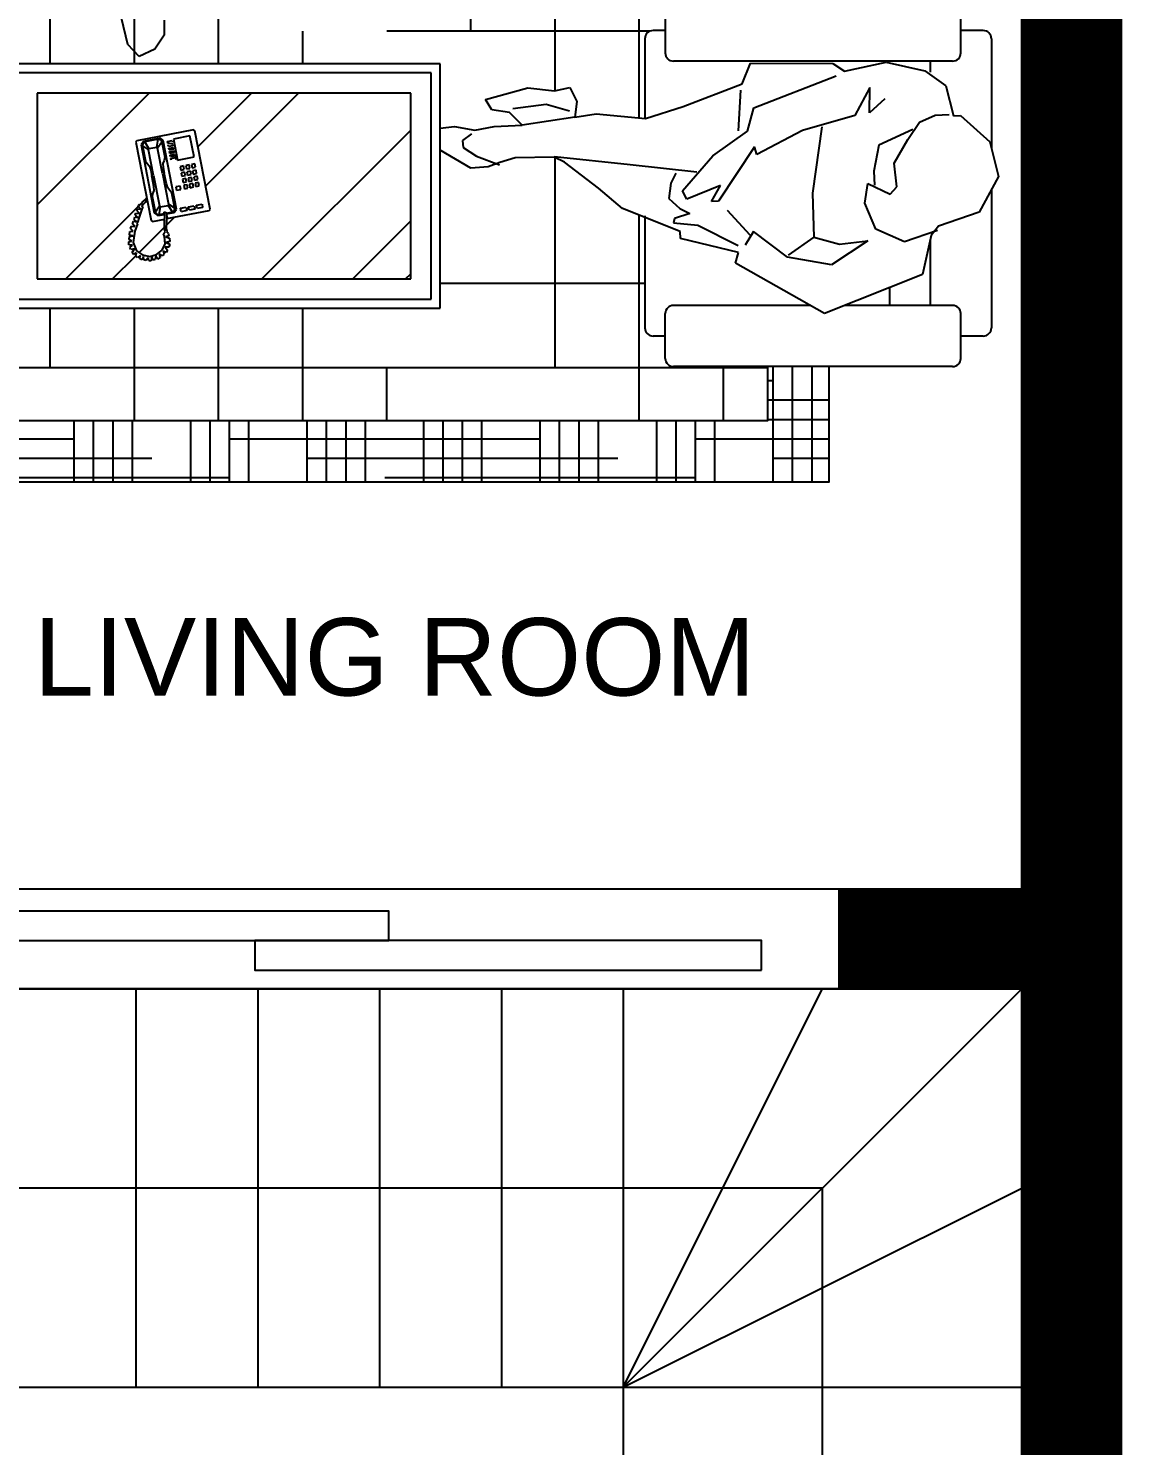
# Model space of a CAD drawing. Header units: inches. Extents: x 2718 to 3105, y 7857 to 8371.
# Drawn here: x 3006.2 to 3105, y 7991.3 to 8119.4 of the extents above; entities that cross this region are included whole.
import ezdxf

# ---------------------------------------------------------------- set-up
doc = ezdxf.new("R2010")
doc.units = ezdxf.units.IN
doc.header["$MEASUREMENT"] = 0
for name, color, linetype in [('DOOR', 130, 'Continuous'), ('Layer1', 7, 'Continuous'), ('OUTER WALL', 50, 'Continuous'), ('windwo', 142, 'Continuous')]:
    doc.layers.add(name, color=color, linetype=linetype)
doc.styles.get("Standard").update_dxf_attribs({"font": 'arial.ttf'})

# ---------------------------------------------------------------- blocks, each defined once
blk = doc.blocks.new('s')
at = {"true_color": 0xcecce6}
h = blk.add_hatch(dxfattribs=at)
h.set_pattern_fill('HOUND,_O', color=254, scale=1.031713, angle=-90)
h.set_pattern_definition([(180, (4875.817, 6955.4711), (-6.55137974, 1.63784493), [26.205519, -13.10276]), (90, (4875.817, 6955.4711), (1.63784493, -6.55137974), [26.205519, -13.10276])])
h.paths.add_polyline_path([(2812.68, 1552.41), (2817.8, 1552.41), (2817.8, 1547.25), (2812.68, 1547.25)])
h.paths.add_polyline_path([(2823.71, 1541.01), (2828.87, 1541.01), (2828.87, 1535.6), (2823.71, 1535.6)])
h.paths.add_polyline_path([(2737.92, 1552.41), (2743.04, 1552.41), (2743.04, 1547.25), (2737.92, 1547.25)])
h.paths.add_polyline_path([(2727.08, 1541.01), (2732.24, 1541.01), (2732.24, 1535.6), (2728.68, 1535.6), (2727.85, 1536.06), (2727.08, 1536.06)])
h.paths.add_polyline_path([(2727.08, 1504.66), (2732.24, 1504.66), (2732.24, 1500.08), (2823.71, 1500.08), (2823.71, 1504.66), (2828.87, 1504.66), (2828.87, 1494.92), (2727.08, 1494.92)])
h = blk.add_hatch(dxfattribs=at)
h.set_pattern_fill('HOUND,_O', color=254, scale=4.470758, angle=-90)
h.set_pattern_definition([(180, (3065.601, 2105.267), (-28.38931, 7.09733), [113.5572, -56.7786]), (90, (3065.601, 2105.267), (7.09733, -28.38931), [113.5572, -56.7786])])
edge = h.paths.add_edge_path()
edge.add_line((2759.64, 1530.21), (2759.64, 1515.52))
edge.add_line((2759.64, 1515.52), (2757.94, 1516.16))
edge.add_line((2757.94, 1516.16), (2756.73, 1516.4))
edge.add_line((2756.73, 1516.4), (2754.87, 1517.82))
edge.add_line((2754.87, 1517.82), (2753.67, 1519.83))
edge.add_line((2753.67, 1519.83), (2749.27, 1521.39))
edge.add_line((2749.27, 1521.39), (2748.68, 1521.66))
edge.add_line((2748.68, 1521.66), (2751.31, 1524.61))
edge.add_line((2751.31, 1524.61), (2756.65, 1527.39))
edge.add_line((2756.65, 1527.39), (2757.28, 1529.2))
edge.add_line((2757.28, 1529.2), (2756.47, 1530.56))
edge.add_line((2756.47, 1530.56), (2755.09, 1530.91))
edge.add_line((2755.09, 1530.91), (2753.54, 1529.94))
edge.add_line((2753.54, 1529.94), (2751.86, 1528.36))
edge.add_line((2751.86, 1528.36), (2750.83, 1527.63))
edge.add_line((2750.83, 1527.63), (2750.24, 1527.67))
edge.add_line((2750.24, 1527.67), (2747.8, 1526.49))
edge.add_line((2747.8, 1526.49), (2746.21, 1524.91))
edge.add_line((2746.21, 1524.91), (2745.34, 1525.04))
edge.add_line((2745.34, 1525.04), (2743.1, 1524.2))
edge.add_line((2743.1, 1524.2), (2742.37, 1524.53))
edge.add_line((2742.37, 1524.53), (2742.37, 1526.19))
edge.add_line((2742.37, 1526.19), (2742.92, 1525.71))
edge.add_line((2742.92, 1525.71), (2743.2, 1525.96))
edge.add_line((2743.2, 1525.96), (2742.37, 1527.02))
edge.add_line((2742.37, 1527.02), (2742.37, 1532.33))
edge.add_ellipse((2741.68, 1532.33), major_axis=(-0.486, 0.486), ratio=1, start_angle=225, end_angle=315)
edge.add_line((2741.68, 1533.02), (2740.65, 1533.02))
edge.add_line((2740.65, 1533.02), (2740.65, 1534.91))
edge.add_ellipse((2739.96, 1534.91), major_axis=(-0.486, 0.486), ratio=1, start_angle=225, end_angle=315)
edge.add_line((2739.96, 1535.6), (2732.24, 1535.6))
edge.add_line((2732.24, 1535.6), (2732.24, 1541.01))
edge.add_line((2732.24, 1541.01), (2737.92, 1541.01))
edge.add_line((2737.92, 1541.01), (2737.92, 1547.25))
edge.add_line((2737.92, 1547.25), (2743.04, 1547.25))
edge.add_line((2743.04, 1547.25), (2743.04, 1546.55))
edge.add_ellipse((2743.73, 1546.55), major_axis=(-0.486, 0.486), ratio=1, start_angle=45, end_angle=135)
edge.add_line((2743.73, 1545.86), (2745.62, 1545.86))
edge.add_line((2745.62, 1545.86), (2745.62, 1544.83))
edge.add_ellipse((2746.31, 1544.83), major_axis=(-0.486, 0.486), ratio=1, start_angle=45, end_angle=135)
edge.add_line((2746.31, 1544.14), (2768.59, 1544.14))
edge.add_line((2768.59, 1544.14), (2768.57, 1543.54))
edge.add_line((2768.57, 1543.54), (2768.8, 1539.15))
edge.add_line((2768.8, 1539.15), (2769.35, 1537.26))
edge.add_line((2769.35, 1537.26), (2771.23, 1536.32))
edge.add_line((2771.23, 1536.32), (2773.12, 1537.34))
edge.add_line((2773.12, 1537.34), (2774.53, 1539.15))
edge.add_line((2774.53, 1539.15), (2774.61, 1541.74))
edge.add_line((2774.61, 1541.74), (2774.84, 1541.74))
edge.add_line((2774.84, 1541.74), (2775.08, 1542.29))
edge.add_line((2775.08, 1542.29), (2774.61, 1543.39))
edge.add_line((2774.61, 1543.39), (2774.51, 1544.14))
edge.add_line((2774.51, 1544.14), (2780.87, 1544.14))
edge.add_line((2780.87, 1544.14), (2781.18, 1543.2))
edge.add_line((2781.18, 1543.2), (2780.96, 1542.37))
edge.add_line((2780.96, 1542.37), (2780.49, 1541.66))
edge.add_line((2780.49, 1541.66), (2780.49, 1541.19))
edge.add_line((2780.49, 1541.19), (2780.8, 1541.03))
edge.add_line((2780.8, 1541.03), (2781.35, 1541.61))
edge.add_line((2781.35, 1541.61), (2782.06, 1541.61))
edge.add_line((2782.06, 1541.61), (2781.67, 1538.99))
edge.add_line((2781.67, 1538.99), (2782.14, 1538.44))
edge.add_line((2782.14, 1538.44), (2782.69, 1538.83))
edge.add_line((2782.69, 1538.83), (2782.76, 1538.29))
edge.add_line((2782.76, 1538.29), (2783.16, 1538.29))
edge.add_line((2783.16, 1538.29), (2783.39, 1538.8))
edge.add_line((2783.39, 1538.8), (2784.8, 1537.74))
edge.add_line((2784.8, 1537.74), (2786.14, 1537.74))
edge.add_line((2786.14, 1537.74), (2787.31, 1538.6))
edge.add_line((2787.31, 1538.6), (2788.1, 1539.78))
edge.add_line((2788.1, 1539.78), (2787.86, 1541.66))
edge.add_line((2787.86, 1541.66), (2787.29, 1544.14))
edge.add_line((2787.29, 1544.14), (2809.42, 1544.14))
edge.add_ellipse((2809.42, 1544.83), major_axis=(-0.486, 0.486), ratio=1, start_angle=135, end_angle=225)
edge.add_line((2810.1, 1544.83), (2810.1, 1545.86))
edge.add_line((2810.1, 1545.86), (2812, 1545.86))
edge.add_ellipse((2812, 1546.55), major_axis=(-0.486, 0.486), ratio=1, start_angle=135, end_angle=225)
edge.add_line((2812.68, 1546.55), (2812.68, 1547.25))
edge.add_line((2812.68, 1547.25), (2817.8, 1547.25))
edge.add_line((2817.8, 1547.25), (2817.8, 1541.01))
edge.add_line((2817.8, 1541.01), (2823.71, 1541.01))
edge.add_line((2823.71, 1541.01), (2823.71, 1535.6))
edge.add_line((2823.71, 1535.6), (2815.77, 1535.6))
edge.add_ellipse((2815.77, 1534.91), major_axis=(0.486, 0.486), ratio=1, start_angle=45, end_angle=135)
edge.add_line((2815.08, 1534.91), (2815.08, 1533.02))
edge.add_line((2815.08, 1533.02), (2814.05, 1533.02))
edge.add_ellipse((2814.05, 1532.33), major_axis=(0.486, 0.486), ratio=1, start_angle=45, end_angle=135)
edge.add_line((2813.36, 1532.33), (2813.36, 1525.59))
edge.add_line((2813.36, 1525.59), (2809.26, 1525.98))
edge.add_line((2809.26, 1525.98), (2807.45, 1525.71))
edge.add_line((2807.45, 1525.71), (2807.62, 1527.02))
edge.add_line((2807.62, 1527.02), (2807.04, 1528.2))
edge.add_line((2807.04, 1528.2), (2805.75, 1527.93))
edge.add_line((2805.75, 1527.93), (2803.5, 1528.18))
edge.add_line((2803.5, 1528.18), (2799.93, 1527.2))
edge.add_line((2799.93, 1527.2), (2800.46, 1526.32))
edge.add_line((2800.46, 1526.32), (2801.95, 1526.1))
edge.add_line((2801.95, 1526.1), (2803, 1525.03))
edge.add_line((2803, 1525.03), (2800.65, 1524.91))
edge.add_line((2800.65, 1524.91), (2799.01, 1524.6))
edge.add_line((2799.01, 1524.6), (2797.31, 1524.93))
edge.add_line((2797.31, 1524.93), (2796.09, 1524.78))
edge.add_line((2796.09, 1524.78), (2796.09, 1530.21))
edge.add_line((2796.09, 1530.21), (2759.64, 1530.21))
edge = h.paths.add_edge_path()
edge.add_line((2796.09, 1509.58), (2796.09, 1522.93))
edge.add_line((2796.09, 1522.93), (2798.69, 1521.4))
edge.add_line((2798.69, 1521.4), (2800.13, 1521.53))
edge.add_line((2800.13, 1521.53), (2801.14, 1521.87))
edge.add_line((2801.14, 1521.87), (2802.42, 1522.29))
edge.add_line((2802.42, 1522.29), (2805.72, 1522.33))
edge.add_line((2805.72, 1522.33), (2806.57, 1521.9))
edge.add_line((2806.57, 1521.9), (2809.44, 1519.73))
edge.add_line((2809.44, 1519.73), (2811.47, 1518))
edge.add_line((2811.47, 1518), (2813.36, 1517.24))
edge.add_line((2813.36, 1517.24), (2813.36, 1507.93))
edge.add_ellipse((2814.05, 1507.93), major_axis=(-0.486, 0.486), ratio=1, start_angle=45, end_angle=135)
edge.add_line((2814.05, 1507.24), (2815.08, 1507.24))
edge.add_line((2815.08, 1507.24), (2815.08, 1505.35))
edge.add_ellipse((2815.77, 1505.35), major_axis=(-0.486, 0.486), ratio=1, start_angle=45, end_angle=135)
edge.add_line((2815.77, 1504.66), (2823.71, 1504.66))
edge.add_line((2823.71, 1504.66), (2823.71, 1500.08))
edge.add_line((2823.71, 1500.08), (2732.24, 1500.08))
edge.add_line((2732.24, 1500.08), (2732.24, 1504.66))
edge.add_line((2732.24, 1504.66), (2739.96, 1504.66))
edge.add_ellipse((2739.96, 1505.35), major_axis=(0.486, 0.486), ratio=1, start_angle=225, end_angle=315)
edge.add_line((2740.65, 1505.35), (2740.65, 1507.24))
edge.add_line((2740.65, 1507.24), (2741.68, 1507.24))
edge.add_ellipse((2741.68, 1507.93), major_axis=(0.486, 0.486), ratio=1, start_angle=225, end_angle=315)
edge.add_line((2742.37, 1507.93), (2742.37, 1511.62))
edge.add_line((2742.37, 1511.62), (2743.09, 1511.64))
edge.add_line((2743.09, 1511.64), (2743.31, 1512.42))
edge.add_line((2743.31, 1512.42), (2743.58, 1512.67))
edge.add_line((2743.58, 1512.67), (2743.7, 1513.19))
edge.add_line((2743.7, 1513.19), (2744.16, 1513.6))
edge.add_line((2744.16, 1513.6), (2744.36, 1513.85))
edge.add_line((2744.36, 1513.85), (2743.49, 1514.16))
edge.add_line((2743.49, 1514.16), (2743.52, 1514.69))
edge.add_line((2743.52, 1514.69), (2742.37, 1514.56))
edge.add_line((2742.37, 1514.56), (2742.37, 1518.53))
edge.add_line((2742.37, 1518.53), (2744.96, 1518.39))
edge.add_line((2744.96, 1518.39), (2750.77, 1516.83))
edge.add_line((2750.77, 1516.83), (2752.75, 1516.1))
edge.add_line((2752.75, 1516.1), (2752.7, 1515.22))
edge.add_line((2752.7, 1515.22), (2753.62, 1514.29))
edge.add_line((2753.62, 1514.29), (2755.16, 1513.68))
edge.add_line((2755.16, 1513.68), (2755.53, 1514.01))
edge.add_line((2755.53, 1514.01), (2757.43, 1513.37))
edge.add_line((2757.43, 1513.37), (2758.73, 1512.35))
edge.add_line((2758.73, 1512.35), (2759.64, 1512.24))
edge.add_line((2759.64, 1512.24), (2759.64, 1509.58))
edge.add_line((2759.64, 1509.58), (2796.09, 1509.58))
at = {"color": 254, "true_color": 0xcecce6}
for p, q in [((2815.08, 1534.91), (2815.08, 1531.13)), ((2840.01, 1531.13), (2840.01, 1534.91)), ((2769.74, 1531.85), (2769.2, 1534.05)), ((2772.8, 1533.89), (2772.8, 1532.63)), ((2772.8, 1532.63), (2772.02, 1531.46)), ((2813.36, 1532.33), (2813.36, 1525.57)), ((2815.08, 1533.02), (2814.05, 1533.02)), ((2841.9, 1533.02), (2840.01, 1533.02)), ((2842.59, 1532.33), (2842.59, 1523.05)), ((2770.69, 1530.83), (2769.74, 1531.85)), ((2772.02, 1531.46), (2770.69, 1530.83)), ((2796.09, 1530.21), (2759.64, 1530.21)), ((2796.09, 1509.58), (2796.09, 1530.21)), ((2839.32, 1530.44), (2815.77, 1530.44)), ((2821.58, 1528.52), (2822.26, 1530.26)), ((2822.26, 1530.26), (2829.22, 1530.24)), ((2829.22, 1530.24), (2830.2, 1529.58)), ((2830.2, 1529.58), (2833.7, 1530.34)), ((2833.7, 1530.34), (2836.98, 1529.61)), ((2833.99, 1530.44), (2833.99, 1530.4)), ((2836.98, 1529.61), (2838.75, 1528.34)), ((2837.43, 1530.44), (2837.43, 1529.51)), ((2795.33, 1529.46), (2760.39, 1529.46)), ((2795.33, 1510.34), (2795.33, 1529.46)), ((2816.6, 1526.62), (2821.58, 1528.52)), ((2822.56, 1526.5), (2829.51, 1529.19)), ((2762.11, 1527.74), (2762.11, 1512.06)), ((2793.61, 1527.74), (2762.11, 1527.74)), ((2762.11, 1518.31, 55.02), (2771.54, 1527.74, 55.02)), ((2775.66, 1523.21, 55.02), (2780.19, 1527.74, 55.02)), ((2776.31, 1519.9, 55.02), (2784.14, 1527.74, 55.02)), ((2793.61, 1512.06), (2793.61, 1527.74)), ((2799.93, 1527.2), (2803.5, 1528.18)), ((2800.46, 1526.32), (2799.93, 1527.2)), ((2803.5, 1528.18), (2805.75, 1527.93)), ((2805.75, 1527.93), (2807.04, 1528.2)), ((2807.04, 1528.2), (2807.62, 1527.02)), ((2821.43, 1527.98), (2821.24, 1524.55)), ((2832.33, 1528.21), (2831.08, 1525.85)), ((2832.31, 1526.08), (2832.33, 1528.21)), ((2833.61, 1527.26), (2832.31, 1526.08)), ((2838.75, 1528.34), (2839.4, 1525.83)), ((2801.95, 1526.1), (2800.46, 1526.32)), ((2803, 1525.03), (2801.95, 1526.1)), ((2805.04, 1526.78), (2802.23, 1526.41)), ((2807.01, 1526.22), (2805.04, 1526.78)), ((2807.62, 1527.02), (2807.45, 1525.71)), ((2807.45, 1525.71), (2809.26, 1525.98)), ((2809.26, 1525.98), (2813.41, 1525.59)), ((2813.41, 1525.59), (2816.6, 1526.62)), ((2822.01, 1524.52), (2822.56, 1526.5)), ((2796.09, 1524.78), (2797.31, 1524.93)), ((2797.31, 1524.93), (2799.01, 1524.6)), ((2799.01, 1524.6), (2800.65, 1524.91)), ((2800.65, 1524.91), (2803, 1525.03)), ((2807.45, 1525.71), (2803, 1525.03)), ((2831.08, 1525.85), (2826.66, 1524.57)), ((2828.3, 1524.89), (2827.5, 1519.3)), ((2835.54, 1523.82), (2836.53, 1525.28)), ((2836.53, 1525.28), (2837.86, 1525.88)), ((2837.86, 1525.88), (2839.04, 1525.93)), ((2839.4, 1525.83), (2839.98, 1525.86)), ((2839.98, 1525.86), (2842.45, 1523.62)), ((2770.51, 1523.7, 55.02), (2770.43, 1523.59, 55.02)), ((2770.43, 1523.59, 55.02), (2771.71, 1516.99, 55.02)), ((2775.29, 1524.63, 55.02), (2770.51, 1523.7, 55.02)), ((2771.06, 1523.66, 55.02), (2770.87, 1523.37, 55.02)), ((2771.17, 1523.63, 55.02), (2771, 1523.5, 55.02)), ((2772.5, 1523.94, 55.02), (2771.06, 1523.66, 55.02)), ((2772.32, 1523.85, 55.02), (2771.17, 1523.63, 55.02)), ((2771.53, 1523.06, 55.02), (2771.17, 1523.63, 55.02)), ((2772.2, 1523.19, 55.02), (2772.32, 1523.85, 55.02)), ((2772.61, 1523.61, 55.02), (2772.26, 1523.1, 55.02)), ((2772.32, 1523.85, 55.02), (2772.53, 1523.79, 55.02)), ((2772.73, 1523.74, 55.02), (2772.5, 1523.94, 55.02)), ((2772.53, 1523.79, 55.02), (2772.61, 1523.61, 55.02)), ((2772.61, 1523.61, 55.02), (2772.86, 1522.32, 55.02)), ((2773.86, 1517.95, 55.02), (2772.73, 1523.74, 55.02)), ((2773.1, 1523.66, 55.02), (2773.48, 1523.73, 55.02)), ((2773.12, 1523.51, 55.02), (2773.1, 1523.66, 55.02)), ((2773.48, 1523.73, 55.02), (2773.51, 1523.59, 55.02)), ((2774.99, 1524.12, 55.02), (2773.6, 1523.86, 55.02)), ((2773.6, 1523.86, 55.02), (2773.95, 1522.09, 55.02)), ((2775.33, 1522.36, 55.02), (2774.99, 1524.12, 55.02)), ((2775.4, 1524.55, 55.02), (2775.29, 1524.63, 55.02)), ((2776.68, 1517.96, 55.02), (2775.4, 1524.55, 55.02)), ((2781.06, 1512.06, 55.02), (2793.61, 1524.61, 55.02)), ((2798.73, 1524.29), (2797.99, 1523.73)), ((2797.99, 1523.73), (2798.02, 1523.14)), ((2819.1, 1522.44), (2822.01, 1524.52)), ((2826.66, 1524.57), (2822.81, 1522.56)), ((2835.97, 1524.66), (2833.09, 1523.35)), ((2834.4, 1521.82), (2835.54, 1523.82)), ((2842.45, 1523.62), (2843.18, 1520.7)), ((2770.87, 1523.37, 55.02), (2771.98, 1517.64, 55.02)), ((2771, 1523.5, 55.02), (2770.99, 1523.3, 55.02)), ((2770.99, 1523.3, 55.02), (2771.24, 1522.01, 55.02)), ((2770.99, 1523.3, 55.02), (2771.5, 1522.95, 55.02)), ((2771.5, 1522.95, 55.02), (2771.53, 1523.06, 55.02)), ((2771.92, 1520.8, 55.02), (2771.5, 1522.95, 55.02)), ((2771.53, 1523.06, 55.02), (2772.2, 1523.19, 55.02)), ((2772.26, 1523.1, 55.02), (2772.2, 1523.19, 55.02)), ((2772.68, 1520.95, 55.02), (2772.26, 1523.1, 55.02)), ((2773.54, 1523.44, 55.02), (2773.12, 1523.51, 55.02)), ((2773.18, 1523.23, 55.02), (2773.15, 1523.37, 55.02)), ((2773.56, 1523.3, 55.02), (2773.18, 1523.23, 55.02)), ((2773.21, 1523.08, 55.02), (2773.59, 1523.16, 55.02)), ((2773.24, 1522.94, 55.02), (2773.21, 1523.08, 55.02)), ((2773.62, 1523.01, 55.02), (2773.24, 1522.94, 55.02)), ((2773.26, 1522.8, 55.02), (2773.65, 1522.87, 55.02)), ((2773.29, 1522.65, 55.02), (2773.26, 1522.8, 55.02)), ((2773.67, 1522.73, 55.02), (2773.29, 1522.65, 55.02)), ((2773.32, 1522.51, 55.02), (2773.7, 1522.58, 55.02)), ((2773.35, 1522.37, 55.02), (2773.32, 1522.51, 55.02)), ((2773.73, 1522.44, 55.02), (2773.35, 1522.37, 55.02)), ((2773.54, 1523.44, 55.02), (2773.56, 1523.3, 55.02)), ((2773.59, 1523.16, 55.02), (2773.62, 1523.01, 55.02)), ((2773.65, 1522.87, 55.02), (2773.67, 1522.73, 55.02)), ((2773.7, 1522.58, 55.02), (2773.79, 1522.15, 55.02)), ((2798.69, 1521.4), (2796.09, 1522.93)), ((2798.02, 1523.14), (2799.17, 1522.43)), ((2799.17, 1522.43), (2801.09, 1521.69)), ((2816.53, 1519.48), (2819.1, 1522.44)), ((2822.6, 1523.2), (2819.58, 1518.63)), ((2822.81, 1522.56), (2822.6, 1523.2)), ((2833.09, 1523.35), (2832.66, 1521.14)), ((2771.24, 1522.01, 55.02), (2771.38, 1521.79, 55.02)), ((2771.38, 1521.79, 55.02), (2771.57, 1521.58, 55.02)), ((2771.57, 1521.58, 55.02), (2771.68, 1521.25, 55.02)), ((2771.68, 1521.25, 55.02), (2771.77, 1520.77, 55.02)), ((2772.81, 1522.06, 55.02), (2772.71, 1521.8, 55.02)), ((2772.71, 1521.8, 55.02), (2772.73, 1521.45, 55.02)), ((2772.73, 1521.45, 55.02), (2772.82, 1520.98, 55.02)), ((2772.86, 1522.32, 55.02), (2772.81, 1522.06, 55.02)), ((2773.38, 1522.22, 55.02), (2773.76, 1522.3, 55.02)), ((2773.4, 1522.08, 55.02), (2773.38, 1522.22, 55.02)), ((2773.95, 1522.09, 55.02), (2775.33, 1522.36, 55.02)), ((2774.44, 1521.59, 55.02), (2774.15, 1521.53, 55.02)), ((2774.15, 1521.53, 55.02), (2774.21, 1521.25, 55.02)), ((2774.21, 1521.25, 55.02), (2774.5, 1521.3, 55.02)), ((2774.5, 1521.3, 55.02), (2774.44, 1521.59, 55.02)), ((2774.92, 1521.68, 55.02), (2774.63, 1521.62, 55.02)), ((2774.63, 1521.62, 55.02), (2774.69, 1521.34, 55.02)), ((2774.69, 1521.34, 55.02), (2774.97, 1521.39, 55.02)), ((2774.97, 1521.39, 55.02), (2774.92, 1521.68, 55.02)), ((2775.4, 1521.77, 55.02), (2775.11, 1521.72, 55.02)), ((2775.11, 1521.72, 55.02), (2775.17, 1521.43, 55.02)), ((2775.17, 1521.43, 55.02), (2775.45, 1521.49, 55.02)), ((2775.5, 1521.25, 55.02), (2775.21, 1521.19, 55.02)), ((2775.21, 1521.19, 55.02), (2775.27, 1520.91, 55.02)), ((2775.45, 1521.49, 55.02), (2775.4, 1521.77, 55.02)), ((2775.55, 1520.96, 55.02), (2775.5, 1521.25, 55.02)), ((2800.13, 1521.53), (2798.69, 1521.4)), ((2801.14, 1521.87), (2800.13, 1521.53)), ((2802.42, 1522.29), (2801.14, 1521.87)), ((2805.72, 1522.33), (2802.42, 1522.29)), ((2806.57, 1521.9), (2805.72, 1522.33)), ((2812.12, 1521.69), (2805.73, 1522.37)), ((2809.44, 1519.73), (2806.57, 1521.9)), ((2817.75, 1521.08), (2812.12, 1521.69)), ((2813.36, 1521.56), (2813.36, 1521.55)), ((2834.61, 1519.82), (2834.4, 1521.82)), ((2771.95, 1519.86, 55.02), (2771.77, 1520.77, 55.02)), ((2771.92, 1520.8, 55.02), (2772.42, 1518.22, 55.02)), ((2772.68, 1520.95, 55.02), (2773.18, 1518.37, 55.02)), ((2773, 1520.07, 55.02), (2772.82, 1520.98, 55.02)), ((2773.11, 1519.74, 55.02), (2773, 1520.07, 55.02)), ((2774.54, 1521.06, 55.02), (2774.26, 1521.01, 55.02)), ((2774.26, 1521.01, 55.02), (2774.31, 1520.72, 55.02)), ((2774.31, 1520.72, 55.02), (2774.6, 1520.78, 55.02)), ((2774.65, 1520.54, 55.02), (2774.36, 1520.48, 55.02)), ((2774.36, 1520.48, 55.02), (2774.41, 1520.19, 55.02)), ((2774.41, 1520.19, 55.02), (2774.7, 1520.25, 55.02)), ((2774.75, 1520.01, 55.02), (2774.46, 1519.96, 55.02)), ((2774.6, 1520.78, 55.02), (2774.54, 1521.06, 55.02)), ((2774.7, 1520.25, 55.02), (2774.65, 1520.54, 55.02)), ((2775.02, 1521.15, 55.02), (2774.73, 1521.1, 55.02)), ((2774.73, 1521.1, 55.02), (2774.79, 1520.81, 55.02)), ((2774.8, 1519.72, 55.02), (2774.75, 1520.01, 55.02)), ((2774.79, 1520.81, 55.02), (2775.08, 1520.87, 55.02)), ((2775.12, 1520.63, 55.02), (2774.84, 1520.57, 55.02)), ((2774.84, 1520.57, 55.02), (2774.89, 1520.29, 55.02)), ((2774.89, 1520.29, 55.02), (2775.18, 1520.34, 55.02)), ((2775.23, 1520.1, 55.02), (2774.94, 1520.05, 55.02)), ((2774.94, 1520.05, 55.02), (2774.99, 1519.76, 55.02)), ((2775.08, 1520.87, 55.02), (2775.02, 1521.15, 55.02)), ((2775.18, 1520.34, 55.02), (2775.12, 1520.63, 55.02)), ((2775.28, 1519.82, 55.02), (2775.23, 1520.1, 55.02)), ((2775.27, 1520.91, 55.02), (2775.55, 1520.96, 55.02)), ((2775.6, 1520.72, 55.02), (2775.31, 1520.67, 55.02)), ((2775.31, 1520.67, 55.02), (2775.37, 1520.38, 55.02)), ((2775.37, 1520.38, 55.02), (2775.66, 1520.44, 55.02)), ((2775.7, 1520.2, 55.02), (2775.42, 1520.14, 55.02)), ((2775.42, 1520.14, 55.02), (2775.47, 1519.85, 55.02)), ((2775.66, 1520.44, 55.02), (2775.6, 1520.72, 55.02)), ((2775.76, 1519.91, 55.02), (2775.7, 1520.2, 55.02)), ((2815.55, 1520.14), (2815.38, 1518.84)), ((2815.98, 1520.99), (2815.55, 1520.14)), ((2831.91, 1518.45), (2832.18, 1520.12)), ((2832.18, 1520.12), (2834.05, 1519.2)), ((2832.66, 1521.14), (2832.72, 1519.97)), ((2843.18, 1520.7), (2841.55, 1517.68)), ((2764.51, 1512.06, 55.02), (2771.34, 1518.89, 55.02)), ((2771.82, 1519, 55.02), (2771.87, 1519.25, 55.02)), ((2772.07, 1517.71, 55.02), (2771.82, 1519, 55.02)), ((2771.87, 1519.25, 55.02), (2771.97, 1519.52, 55.02)), ((2771.97, 1519.52, 55.02), (2771.95, 1519.86, 55.02)), ((2773.3, 1519.53, 55.02), (2773.11, 1519.74, 55.02)), ((2773.45, 1519.31, 55.02), (2773.3, 1519.53, 55.02)), ((2773.7, 1518.02, 55.02), (2773.45, 1519.31, 55.02)), ((2774.17, 1519.9, 55.02), (2773.79, 1519.83, 55.02)), ((2773.79, 1519.83, 55.02), (2773.85, 1519.54, 55.02)), ((2773.85, 1519.54, 55.02), (2774.23, 1519.61, 55.02)), ((2774.23, 1519.61, 55.02), (2774.17, 1519.9, 55.02)), ((2774.46, 1519.96, 55.02), (2774.52, 1519.67, 55.02)), ((2774.52, 1519.67, 55.02), (2774.8, 1519.72, 55.02)), ((2774.99, 1519.76, 55.02), (2775.28, 1519.82, 55.02)), ((2775.47, 1519.85, 55.02), (2775.76, 1519.91, 55.02)), ((2811.47, 1518), (2809.44, 1519.73)), ((2815.38, 1518.84), (2816.3, 1518)), ((2816.91, 1518.79), (2816.53, 1519.48)), ((2819.75, 1519.93), (2816.91, 1518.79)), ((2818.99, 1518.6), (2819.75, 1519.93)), ((2827.5, 1519.3), (2827.62, 1515.59)), ((2834.05, 1519.2), (2834.61, 1519.82)), ((2842.59, 1519.61), (2842.59, 1507.93)), ((2770.37, 1517.43, 55.02), (2770.42, 1517.6, 55.02)), ((2770.42, 1517.6, 55.02), (2770.72, 1517.57, 55.02)), ((2770.51, 1517.82, 55.02), (2770.56, 1517.98, 55.02)), ((2770.72, 1517.57, 55.02), (2770.51, 1517.82, 55.02)), ((2770.56, 1517.98, 55.02), (2770.82, 1517.95, 55.02)), ((2770.62, 1518.17, 55.02), (2770.64, 1518.29, 55.02)), ((2770.82, 1517.95, 55.02), (2770.62, 1518.17, 55.02)), ((2770.64, 1518.29, 55.02), (2770.74, 1518.34, 55.02)), ((2770.9, 1517.85, 55.02), (2770.69, 1517.26, 55.02)), ((2770.74, 1518.34, 55.02), (2770.91, 1518.38, 55.02)), ((2770.98, 1518.26, 55.02), (2770.89, 1518.24, 55.02)), ((2770.89, 1518.24, 55.02), (2771.02, 1518.17, 55.02)), ((2771.02, 1518.17, 55.02), (2770.9, 1517.85, 55.02)), ((2770.91, 1518.38, 55.02), (2771.01, 1518.59, 55.02)), ((2771.03, 1518.33, 55.02), (2770.98, 1518.26, 55.02)), ((2771.01, 1518.59, 55.02), (2771.11, 1518.68, 55.02)), ((2771.14, 1518.44, 55.02), (2771.03, 1518.33, 55.02)), ((2771.11, 1518.68, 55.02), (2771.37, 1518.76, 55.02)), ((2771.23, 1518.54, 55.02), (2771.14, 1518.44, 55.02)), ((2771.4, 1518.62, 55.02), (2771.23, 1518.54, 55.02)), ((2771.98, 1517.64, 55.02), (2772.28, 1517.4, 55.02)), ((2772.07, 1517.71, 55.02), (2772.42, 1518.22, 55.02)), ((2772.16, 1517.52, 55.02), (2772.07, 1517.71, 55.02)), ((2772.48, 1518.13, 55.02), (2772.37, 1517.47, 55.02)), ((2772.42, 1518.22, 55.02), (2772.48, 1518.13, 55.02)), ((2772.48, 1518.13, 55.02), (2773.15, 1518.26, 55.02)), ((2772.82, 1517.7, 55.02), (2772.96, 1517.73, 55.02)), ((2772.86, 1517.31, 55.02), (2772.82, 1517.7, 55.02)), ((2772.96, 1517.73, 55.02), (2773.03, 1517.32, 55.02)), ((2773.51, 1517.69, 55.02), (2772.98, 1517.59, 55.02)), ((2772.99, 1517.54, 55.02), (2773.67, 1517.67, 55.02)), ((2773.03, 1517.15, 55.02), (2776.61, 1517.84, 55.02)), ((2773.18, 1518.37, 55.02), (2773.15, 1518.26, 55.02)), ((2773.15, 1518.26, 55.02), (2773.51, 1517.69, 55.02)), ((2773.7, 1518.02, 55.02), (2773.18, 1518.37, 55.02)), ((2773.51, 1517.69, 55.02), (2773.69, 1517.82, 55.02)), ((2773.67, 1517.67, 55.02), (2773.86, 1517.95, 55.02)), ((2773.69, 1517.82, 55.02), (2773.7, 1518.02, 55.02)), ((2774.19, 1518.02, 55.02), (2774.67, 1518.11, 55.02)), ((2774.25, 1517.73, 55.02), (2774.19, 1518.02, 55.02)), ((2774.73, 1517.82, 55.02), (2774.25, 1517.73, 55.02)), ((2774.67, 1518.11, 55.02), (2774.73, 1517.82, 55.02)), ((2774.86, 1518.15, 55.02), (2775.34, 1518.24, 55.02)), ((2774.92, 1517.86, 55.02), (2774.86, 1518.15, 55.02)), ((2775.39, 1517.95, 55.02), (2774.92, 1517.86, 55.02)), ((2775.34, 1518.24, 55.02), (2775.39, 1517.95, 55.02)), ((2775.53, 1518.28, 55.02), (2776.01, 1518.37, 55.02)), ((2775.59, 1517.99, 55.02), (2775.53, 1518.28, 55.02)), ((2776.06, 1518.08, 55.02), (2775.59, 1517.99, 55.02)), ((2776.01, 1518.37, 55.02), (2776.06, 1518.08, 55.02)), ((2776.61, 1517.84, 55.02), (2776.68, 1517.96, 55.02)), ((2816.34, 1516.05), (2811.47, 1518)), ((2816.3, 1518), (2817.15, 1517.57)), ((2819.58, 1518.63), (2818.99, 1518.6)), ((2822.25, 1515.75), (2820.32, 1517.84)), ((2832.84, 1516.25), (2831.91, 1518.45)), ((2841.55, 1517.68), (2838.13, 1516.51)), ((2769.98, 1516.32, 55.02), (2770.06, 1516.5, 55.02)), ((2770.06, 1516.5, 55.02), (2770.35, 1516.47, 55.02)), ((2770.15, 1516.71, 55.02), (2770.22, 1516.93, 55.02)), ((2770.35, 1516.47, 55.02), (2770.15, 1516.71, 55.02)), ((2770.22, 1516.93, 55.02), (2770.5, 1516.89, 55.02)), ((2770.28, 1517.08, 55.02), (2770.33, 1517.31, 55.02)), ((2770.5, 1516.89, 55.02), (2770.28, 1517.08, 55.02)), ((2770.33, 1517.31, 55.02), (2770.62, 1517.25, 55.02)), ((2770.55, 1516.72, 55.02), (2770.35, 1516.1, 55.02)), ((2770.62, 1517.25, 55.02), (2770.37, 1517.43, 55.02)), ((2770.57, 1516.83, 55.02), (2770.5, 1516.8, 55.02)), ((2770.5, 1516.8, 55.02), (2770.55, 1516.72, 55.02)), ((2770.69, 1517.26, 55.02), (2770.57, 1516.83, 55.02)), ((2770.7, 1514.3, 55.02), (2772.83, 1516.43, 55.02)), ((2771.71, 1516.99, 55.02), (2771.83, 1516.91, 55.02)), ((2771.83, 1516.91, 55.02), (2772.86, 1517.11, 55.02)), ((2772.37, 1517.47, 55.02), (2772.16, 1517.52, 55.02)), ((2772.28, 1517.4, 55.02), (2772.84, 1517.51, 55.02)), ((2772.83, 1517.56, 55.02), (2772.37, 1517.47, 55.02)), ((2772.83, 1516.51, 55.02), (2772.85, 1516.99, 55.02)), ((2772.84, 1516.28, 55.02), (2772.83, 1516.51, 55.02)), ((2772.85, 1516.99, 55.02), (2772.86, 1517.31, 55.02)), ((2773.01, 1516.81, 55.02), (2772.98, 1516.33, 55.02)), ((2773, 1516.59, 55.02), (2773.68, 1517.27, 55.02)), ((2773.03, 1517.32, 55.02), (2773.01, 1516.81, 55.02)), ((2788.72, 1512.06, 55.02), (2793.61, 1516.95, 55.02)), ((2813.36, 1517.37), (2813.36, 1507.93)), ((2815.87, 1517.15), (2815.77, 1516.79)), ((2815.77, 1516.79), (2817.84, 1516.6)), ((2817.15, 1517.57), (2815.87, 1517.15)), ((2817.84, 1516.6), (2821.23, 1514.87)), ((2838.13, 1516.51), (2837.52, 1515.71)), ((2769.83, 1515.2, 55.02), (2770.09, 1515.25, 55.02)), ((2769.85, 1515.4, 55.02), (2769.88, 1515.64, 55.02)), ((2770.09, 1515.25, 55.02), (2769.85, 1515.4, 55.02)), ((2769.88, 1515.64, 55.02), (2770.19, 1515.69, 55.02)), ((2769.89, 1515.74, 55.02), (2769.92, 1516.05, 55.02)), ((2770.19, 1515.69, 55.02), (2769.89, 1515.74, 55.02)), ((2769.92, 1516.05, 55.02), (2770.21, 1516.08, 55.02)), ((2770.21, 1516.08, 55.02), (2769.98, 1516.32, 55.02)), ((2770.35, 1516.1, 55.02), (2770.21, 1515.13, 55.02)), ((2772.75, 1515.87, 55.02), (2772.9, 1516.03, 55.02)), ((2772.83, 1515.65, 55.02), (2772.75, 1515.87, 55.02)), ((2772.9, 1515.03, 55.02), (2772.83, 1515.65, 55.02)), ((2772.9, 1516.03, 55.02), (2772.84, 1516.28, 55.02)), ((2773.21, 1515.7, 55.02), (2772.94, 1515.6, 55.02)), ((2772.94, 1515.6, 55.02), (2773.25, 1515.49, 55.02)), ((2773.28, 1515.22, 55.02), (2772.97, 1515.14, 55.02)), ((2772.98, 1516.33, 55.02), (2773.04, 1516.08, 55.02)), ((2773.04, 1516.08, 55.02), (2773.02, 1516.02, 55.02)), ((2773.02, 1516.02, 55.02), (2773.15, 1515.93, 55.02)), ((2773.15, 1515.93, 55.02), (2773.21, 1515.7, 55.02)), ((2773.25, 1515.49, 55.02), (2773.28, 1515.22, 55.02)), ((2816.37, 1515.46), (2816.34, 1516.05)), ((2821.26, 1514.28), (2816.37, 1515.46)), ((2822.53, 1516.05), (2821.82, 1514.9)), ((2825.4, 1513.89), (2822.53, 1516.05)), ((2827.62, 1515.59), (2825.45, 1514.07)), ((2827.62, 1515.59), (2829.77, 1514.99)), ((2832.18, 1515.28), (2829.09, 1513.24)), ((2829.77, 1514.99), (2832.18, 1515.28)), ((2835.25, 1515.19), (2832.84, 1516.25)), ((2838.03, 1516.15), (2835.25, 1515.19)), ((2837.52, 1515.71), (2836.79, 1512.43)), ((2837.43, 1515.32), (2837.43, 1509.82)), ((2769.83, 1514.95, 55.02), (2769.83, 1515.2, 55.02)), ((2770.15, 1514.92, 55.02), (2769.83, 1514.95, 55.02)), ((2769.92, 1514.72, 55.02), (2770.15, 1514.92, 55.02)), ((2770, 1514.54, 55.02), (2769.92, 1514.72, 55.02)), ((2770.3, 1514.61, 55.02), (2770, 1514.54, 55.02)), ((2770.12, 1514.3, 55.02), (2770.3, 1514.61, 55.02)), ((2770.23, 1514.12, 55.02), (2770.12, 1514.3, 55.02)), ((2770.21, 1515.13, 55.02), (2770.48, 1514.43, 55.02)), ((2770.49, 1514.26, 55.02), (2770.23, 1514.12, 55.02)), ((2770.41, 1513.98, 55.02), (2770.49, 1514.26, 55.02)), ((2770.48, 1514.43, 55.02), (2770.99, 1514.1, 55.02)), ((2770.81, 1514.05, 55.02), (2770.56, 1513.88, 55.02)), ((2770.74, 1513.77, 55.02), (2770.81, 1514.05, 55.02)), ((2770.99, 1514.1, 55.02), (2771.6, 1513.96, 55.02)), ((2771.6, 1513.96, 55.02), (2772.17, 1514.13, 55.02)), ((2772.17, 1514.13, 55.02), (2772.63, 1514.5, 55.02)), ((2772.65, 1514, 55.02), (2772.38, 1514.15, 55.02)), ((2772.38, 1514.15, 55.02), (2772.47, 1513.83, 55.02)), ((2772.63, 1514.5, 55.02), (2772.9, 1515.03, 55.02)), ((2772.81, 1514.15, 55.02), (2772.65, 1514, 55.02)), ((2772.98, 1514.28, 55.02), (2772.72, 1514.4, 55.02)), ((2772.72, 1514.4, 55.02), (2772.81, 1514.15, 55.02)), ((2773.2, 1514.73, 55.02), (2772.9, 1514.73, 55.02)), ((2772.9, 1514.73, 55.02), (2773.09, 1514.49, 55.02)), ((2772.97, 1515.14, 55.02), (2773.29, 1514.98, 55.02)), ((2773.09, 1514.49, 55.02), (2772.98, 1514.28, 55.02)), ((2773.29, 1514.98, 55.02), (2773.2, 1514.73, 55.02)), ((2821, 1513.39), (2821.26, 1514.28)), ((2768.46, 1512.06, 55.02), (2770.39, 1513.99, 55.02)), ((2770.56, 1513.88, 55.02), (2770.41, 1513.98, 55.02)), ((2770.92, 1513.66, 55.02), (2770.74, 1513.77, 55.02)), ((2771.08, 1513.95, 55.02), (2770.92, 1513.66, 55.02)), ((2771.1, 1513.66, 55.02), (2771.08, 1513.95, 55.02)), ((2771.27, 1513.61, 55.02), (2771.1, 1513.66, 55.02)), ((2771.46, 1513.85, 55.02), (2771.27, 1513.61, 55.02)), ((2771.52, 1513.59, 55.02), (2771.46, 1513.85, 55.02)), ((2771.71, 1513.58, 55.02), (2771.52, 1513.59, 55.02)), ((2771.76, 1513.91, 55.02), (2771.71, 1513.58, 55.02)), ((2771.88, 1513.64, 55.02), (2771.76, 1513.91, 55.02)), ((2772.04, 1513.69, 55.02), (2771.88, 1513.64, 55.02)), ((2772.11, 1513.97, 55.02), (2772.04, 1513.69, 55.02)), ((2772.28, 1513.74, 55.02), (2772.11, 1513.97, 55.02)), ((2772.47, 1513.83, 55.02), (2772.28, 1513.74, 55.02)), ((2828.52, 1509.15), (2821, 1513.39)), ((2829.09, 1513.24), (2825.4, 1513.89)), ((2762.11, 1512.06), (2793.61, 1512.06)), ((2793.17, 1512.06, 55.02), (2793.61, 1512.5, 55.02)), ((2836.79, 1512.43), (2828.52, 1509.15)), ((2833.99, 1511.32), (2833.99, 1509.82)), ((2759.64, 1509.58), (2796.09, 1509.58)), ((2760.39, 1510.34), (2795.33, 1510.34)), ((2827.32, 1509.82), (2815.77, 1509.82)), ((2839.45, 1509.82), (2830.22, 1509.82)), ((2815.08, 1505.35), (2815.08, 1509.14)), ((2840.01, 1505.35), (2840.01, 1509.14)), ((2815.08, 1507.24), (2814.05, 1507.24)), ((2841.9, 1507.24), (2840.01, 1507.24)), ((2839.32, 1504.66), (2815.77, 1504.66))]:
    blk.add_line(p, q, dxfattribs=at)
for points in [[(2828.87, 1504.66), (2828.87, 1494.92), (2727.08, 1494.92), (2727.08, 1504.66)], [(2823.71, 1504.66), (2823.71, 1500.08), (2732.24, 1500.08), (2732.24, 1504.66)]]:
    blk.add_lwpolyline(points, dxfattribs=at)
for centre, start, end in [((2814.05, 1532.33), 90, 180), ((2841.9, 1532.33), 0, 90), ((2815.77, 1531.13), 180, 270), ((2839.32, 1531.13), 270, 0), ((2815.77, 1509.14), 90, 180), ((2839.32, 1509.14), 0, 90), ((2814.05, 1507.93), 180, 270), ((2841.9, 1507.93), 270, 0), ((2815.77, 1505.35), 180, 270), ((2839.32, 1505.35), 270, 0)]:
    blk.add_arc(centre, 0.688, start, end, dxfattribs=at)

msp = doc.modelspace()

# ---------------------------------------------------------------- hatches: boundary and pattern name
at = {"layer": 'windwo', "true_color": 0x136734}
h = msp.add_hatch(dxfattribs=at)
h.set_pattern_fill('ANSI31', color=116)
h.paths.add_polyline_path([(2794.46, 8169.61), (2914.46, 8169.61), (2914.46, 8151.61), (2918.96, 8151.61), (2918.96, 8174.11), (2794.46, 8174.11), (2794.46, 8192.11), (2785.46, 8192.11), (2785.46, 8105.36), (2794.46, 8105.36), (2794.46, 8117.11), (2914.46, 8117.11), (2914.46, 8111.11), (2918.96, 8111.11), (2918.96, 8121.61), (2794.46, 8121.61)], flags=17)
h.paths.add_polyline_path([(2794.46, 8033.61), (2794.46, 8045.36), (2785.46, 8045.36), (2785.46, 7868.11), (2749.46, 7868.11), (2749.46, 8339.11), (3095.96, 8339.11), (3095.96, 8315.11), (3082.46, 8315.11), (3082.46, 8306.11), (3095.96, 8306.11), (3095.96, 7863.61), (3104.96, 7863.61), (3104.96, 8343.61), (2744.96, 8343.61), (2744.96, 7863.61), (2951.96, 7863.61), (2951.96, 7868.11), (2794.46, 7868.11), (2794.46, 7946.61), (2816.46, 7946.61), (2816.46, 7955.61), (2794.46, 7955.61)])
h.paths.add_polyline_path([(2983.46, 8041.61), (2966.96, 8041.61), (2966.96, 8032.61), (2983.46, 8032.61)], flags=17)
h.paths.add_polyline_path([(3095.96, 8041.61), (3079.46, 8041.61), (3079.46, 8032.61), (3095.96, 8032.61)], flags=17)
h.paths.add_polyline_path([(2918.96, 8051.11), (2914.46, 8051.11), (2914.46, 8038.11), (2898.1, 8038.11, -0.011653), (2897.4, 8038.11), (2873.81, 8038.11), (2873.81, 8033.61), (2910.46, 8033.61), (2910.46, 8030.93, -0.081282), (2910.47, 8030.14), (2910.47, 8018.73), (2910.47, 7981.73), (2910.46, 7955.61), (2888.46, 7955.61), (2888.46, 7946.61), (2918.96, 7946.61)], flags=17)
h.paths.add_polyline_path([(2918.96, 8306.11), (2986.46, 8306.11), (2986.46, 8315.11), (2785.46, 8315.11), (2785.46, 8288.11), (2794.46, 8288.11), (2794.46, 8306.11), (2914.46, 8306.11), (2914.46, 8216.11), (2972.96, 8216.11), (2972.96, 8276.11), (2968.46, 8276.11), (2968.46, 8220.61), (2918.96, 8220.61)], flags=17)
h.paths.add_polyline_path([(3095.96, 8174.11), (2969.96, 8174.11), (2969.96, 8169.61), (3095.96, 8169.61)], flags=17)

# ---------------------------------------------------------------- linework, layer by layer
for p, q in [((3104.96, 7863.61), (3104.96, 8343.61)), ((3095.96, 7863.61), (3095.96, 8306.11)), ((3095.96, 8041.61), (2966.96, 8041.61)), ((3095.96, 8032.61), (2966.96, 8032.61)), ((2982.96, 8032.61), (3095.96, 8032.61)), ((3095.96, 8032.61), (3095.96, 7941.61)), ((3077.96, 8014.61), (2982.96, 8014.61)), ((3077.96, 7945.04), (3077.96, 8014.61))]:
    msp.add_line(p, q)
at = {"layer": 'DOOR', "color": 9, "linetype": 'Continuous', "true_color": 0xc7c8ca}
for p, q in [((3015.96, 8032.61), (3015.96, 7996.61)), ((3026.96, 8032.61), (3026.96, 7996.61)), ((3037.96, 8032.61), (3037.96, 7996.61)), ((3048.96, 8032.61), (3048.96, 7996.61)), ((3059.96, 8032.61), (3059.96, 7941.61)), ((2982.96, 7996.61), (3095.96, 7996.61))]:
    msp.add_line(p, q, dxfattribs=at)
at = {"layer": 'Layer1', "color": 9, "linetype": 'Continuous', "true_color": 0xc7c8ca}
for q in [(3095.96, 8032.61), (3077.96, 8032.61), (3095.96, 8014.61)]:
    msp.add_line((3059.96, 7996.61), q, dxfattribs=at)
at = {"layer": 'windwo'}
msp.add_line((3079.46, 8032.61), (3079.46, 8041.61), dxfattribs=at)
for points in [[(3038.8, 8036.97), (3038.8, 8039.63), (2983.46, 8039.63), (2983.46, 8036.97)], [(3072.43, 8034.3), (3072.43, 8036.97), (3026.69, 8036.97), (3026.69, 8034.3)]]:
    msp.add_lwpolyline(points, close=True, dxfattribs=at)

# ---------------------------------------------------------------- block references
at = {"xscale": 1.070495721745378, "yscale": 1.070495721745378, "zscale": 1.070495721745378}
msp.add_blockref('s', (50.22, 6478.07), dxfattribs=at)

# ---------------------------------------------------------------- texts
at = {"layer": 'OUTER WALL', "linetype": 'Continuous', "insert": (3006.72, 8066.09), "char_height": 7, "attachment_point": 1}
msp.add_mtext_dynamic_manual_height_columns('LIVING ROOM', width=64.1053, gutter_width=1, heights=[0], dxfattribs=at)

doc.saveas('drawing.dxf')
